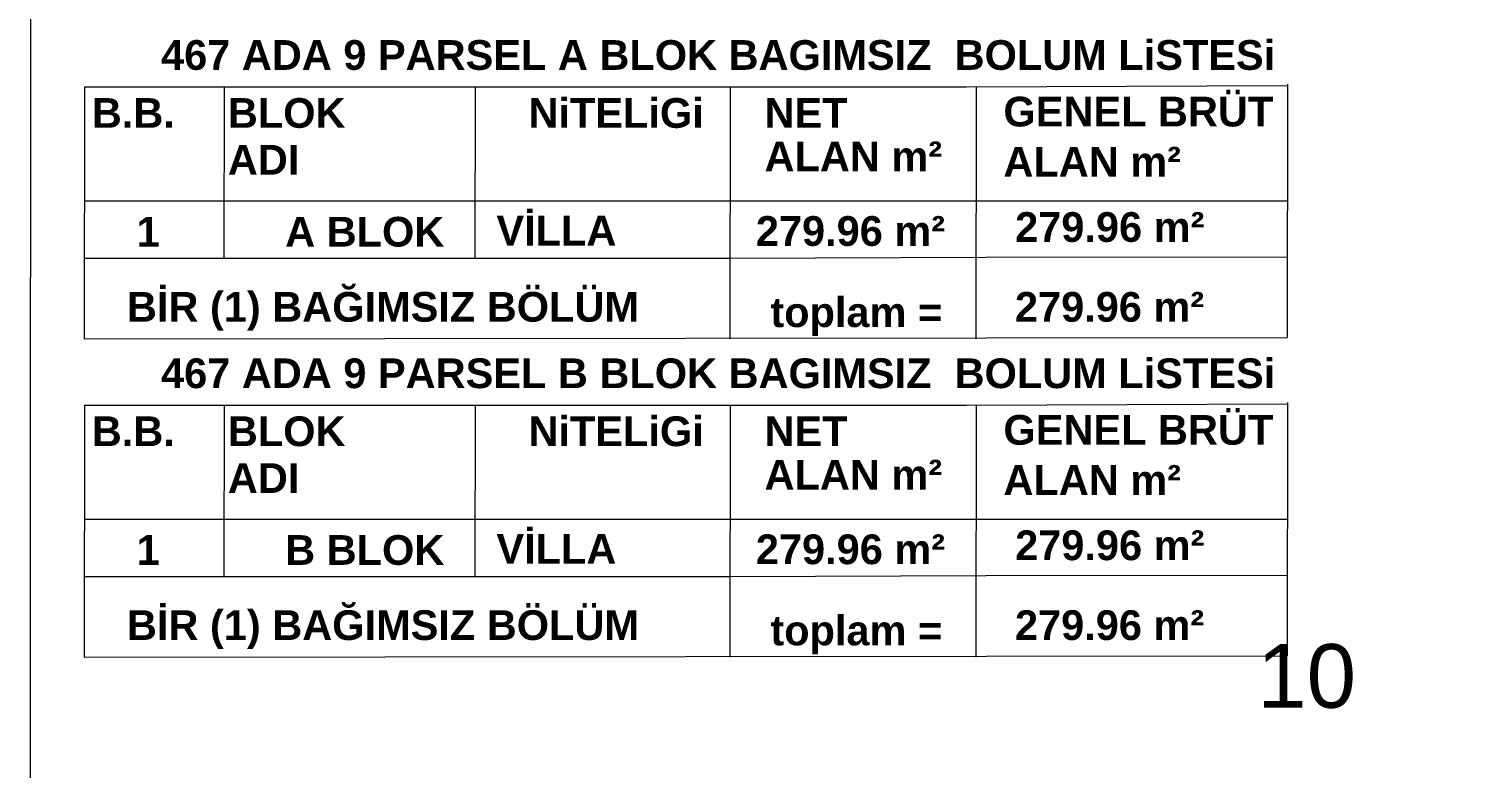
# Model space of a CAD drawing. Header units: millimetres. Extents: x 14753 to 45183, y 5640 to 19518.
# Drawn here: x 15744 to 16420, y 16831 to 17179 of the extents above; entities that cross this region are included whole.
import ezdxf

# ---------------------------------------------------------------- set-up
doc = ezdxf.new("R2010")
doc.units = ezdxf.units.MM
for name, color, linetype, lineweight in [('CERCEVE', 66, 'Continuous', 0), ('k ic olcu', 254, 'Continuous', 18), ('PARSEL_NO', 1, 'Continuous', 0)]:
    doc.layers.add(name, color=color, linetype=linetype, lineweight=lineweight)
doc.layers.add('YAzı', color=7, linetype='Continuous')
doc.styles.add('PAFTA', font='arialbd.ttf')
doc.styles.get("Standard").update_dxf_attribs({"font": 'arial.ttf'})

# ---------------------------------------------------------------- blocks, each defined once
blk = doc.blocks.new('vaziyet1')
at = {"layer": 'PARSEL_NO'}
blk.add_text('10', height=120, dxfattribs=at).set_placement((358571, 4541820.4))

msp = doc.modelspace()

# ---------------------------------------------------------------- linework, layer by layer
at = {"layer": 'CERCEVE', "linetype": 'Continuous'}
for p, q in [((15770.2, 17151.96), (15770, 17033.25)), ((15770.2, 17151.96), (15848.38, 17151.96)), ((15835.96, 17151.96), (15835.83, 17071.25)), ((15848.38, 17151.96), (16185.64, 17151.96)), ((15954.18, 17151.96), (15954.04, 17071.25)), ((16074.33, 17151.96), (16074.12, 17033.25)), ((16185.64, 17151.96), (16336.85, 17152.61)), ((16190.18, 17151.96), (16189.97, 17033.25)), ((16190.18, 17151.96), (16189.97, 17033.25)), ((16336.85, 17153.26), (16336.65, 17033.9)), ((15770.2, 17098.33), (16336.85, 17098.33)), ((15770.2, 17071.25), (16074.33, 17071.25)), ((16074.33, 17071.25), (16194.72, 17071.74)), ((16194.72, 17071.74), (16336.85, 17071.9)), ((15769.98, 17033.25), (16336.64, 17033.9)), ((15769.98, 17033.25), (16336.65, 17033.9)), ((15953.96, 17033.43), (15953.96, 17033.25)), ((15770.2, 17002.03), (15770, 16883.31)), ((15770.2, 17002.03), (15848.38, 17002.03)), ((15835.96, 17002.03), (15835.83, 16921.32)), ((15848.38, 17002.03), (16185.64, 17002.03)), ((15954.18, 17002.03), (15954.04, 16921.32)), ((16074.33, 17002.03), (16074.12, 16883.31)), ((16185.64, 17002.03), (16336.85, 17002.68)), ((16190.18, 17002.03), (16189.97, 16883.31)), ((16190.18, 17002.03), (16189.97, 16883.31)), ((16336.85, 17003.33), (16336.65, 16883.97)), ((15770.2, 16948.4), (16336.85, 16948.4)), ((15770.2, 16921.32), (16074.33, 16921.32)), ((16074.33, 16921.32), (16194.72, 16921.81)), ((16194.72, 16921.81), (16336.85, 16921.97)), ((15769.98, 16883.31), (16336.64, 16883.97)), ((15769.98, 16883.31), (16336.65, 16883.97)), ((15953.96, 16883.5), (15953.96, 16883.31))]:
    msp.add_line(p, q, dxfattribs=at)
at = {"layer": 'CERCEVE'}
msp.add_lwpolyline([(15743.89, 15672.61), (15746.34, 19462.61), (17949.39, 19462.61), (17946.94, 15672.61)], close=True, dxfattribs=at)

# ---------------------------------------------------------------- block references
at = {"layer": 'k ic olcu', "xscale": 0.25, "yscale": 0.25, "zscale": 0.25}
msp.add_blockref('vaziyet1', (-73320.24, -1118595.62), dxfattribs=at)

# ---------------------------------------------------------------- texts
at = {"layer": 'YAzı', "linetype": 'Continuous', "style": 'PAFTA'}
for s, p in [('467 ADA 9 PARSEL A BLOK BAGIMSIZ  BOLUM LiSTESi      ', (15806.23, 17159.99)), ('GENEL BRÜT', (16203.01, 17133.33)), ('B.B.', (15773.62, 17132.68)), ('BLOK', (15837.7, 17132.68)), ('NiTELiGi', (15979.3, 17132.68)), ('NET ', (16090.49, 17132.68)), ('ADI', (15837.7, 17110.62)), ('ALAN m²', (16090.49, 17112.2)), ('ALAN m²', (16203.01, 17109.7)), ('VİLLA', (15964.2, 17077.24)), ('1', (15794.7, 17076.73)), ('A BLOK', (15864.7, 17076.73)), ('279.96 m²', (16086.39, 17077.07)), ('279.96 m²', (16208.52, 17078.95)), ('BİR (1) BAĞIMSIZ BÖLÜM', (15790.17, 17041.35, 16340)), ('toplam =', (16093.24, 17038.83)), ('279.96 m²', (16208.43, 17041.33)), ('467 ADA 9 PARSEL B BLOK BAGIMSIZ  BOLUM LiSTESi      ', (15806.23, 17010.05)), ('GENEL BRÜT', (16203.01, 16983.39)), ('B.B.', (15773.62, 16982.74)), ('BLOK', (15837.7, 16982.74)), ('NiTELiGi', (15979.3, 16982.74)), ('NET ', (16090.49, 16982.74)), ('ADI', (15837.7, 16960.69)), ('ALAN m²', (16090.49, 16962.27)), ('ALAN m²', (16203.01, 16959.77)), ('1', (15794.7, 16926.8)), ('B BLOK', (15864.7, 16926.8)), ('VİLLA', (15964.2, 16927.31)), ('279.96 m²', (16086.39, 16927.13)), ('279.96 m²', (16208.52, 16929.02)), ('BİR (1) BAĞIMSIZ BÖLÜM', (15790.17, 16891.41, 16340)), ('279.96 m²', (16208.43, 16891.4)), ('toplam =', (16093.24, 16888.9))]:
    msp.add_text(s, height=14, dxfattribs=at).set_placement(p)

doc.saveas('drawing.dxf')
